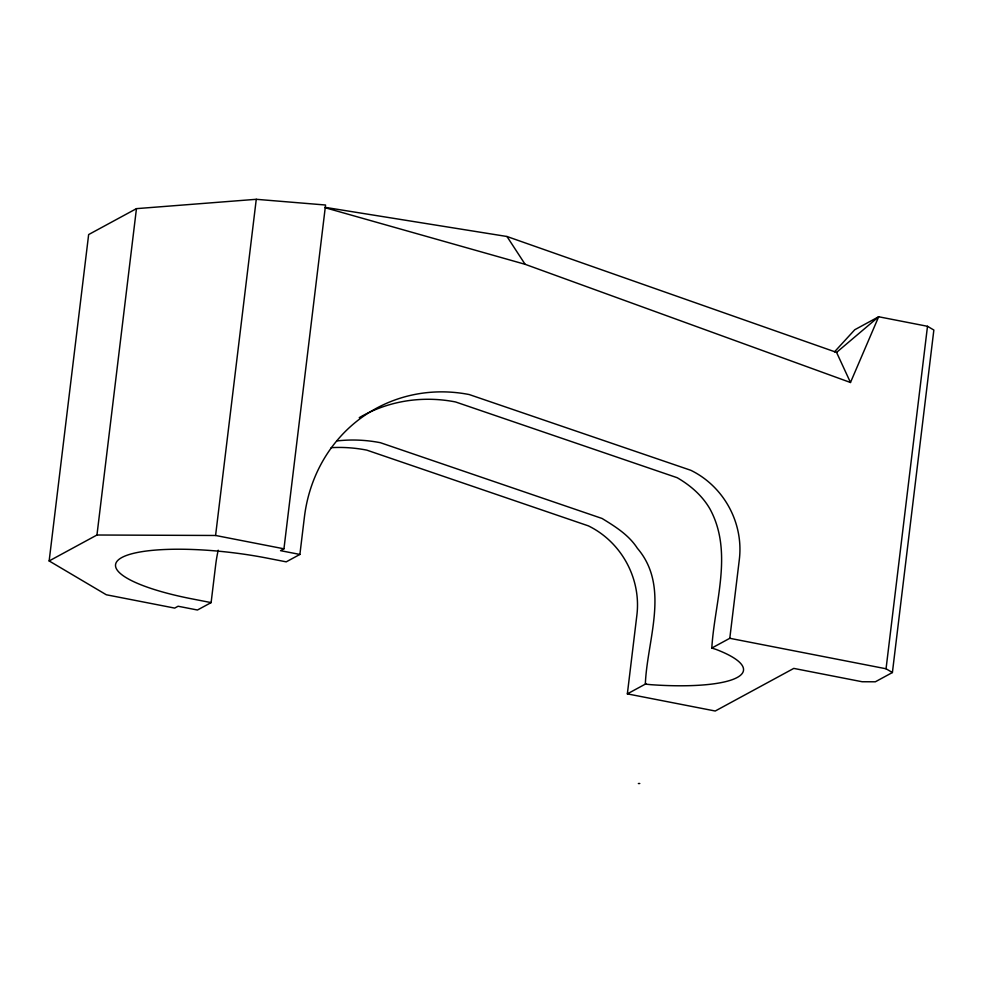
<?xml version="1.0" encoding="UTF-8"?>
<svg xmlns="http://www.w3.org/2000/svg" width="983" height="983" viewBox="0 0 983 983"><rect width="100%" height="100%" fill="white"/><g stroke="black" fill="none" stroke-linecap="round" stroke-linejoin="round"><path stroke-width="1.47" d="M218.201 550.21A156.26 144.993 61.5 0 0 215.633 565.225L211.112 602.604L197.448 610.013L178.095 606.241L174.679 608.096L106.311 594.764L49.15 560.949L88.642 234.568L136.453 208.642L256.268 199.303L325.557 205.017L283.952 548.809L280.536 550.664L299.889 554.437L304.411 517.058A156.26 144.993 61.5 0 1 469.186 394.539L690.84 470.304A83.346 77.325 61.5 0 1 739.339 559.438L729.791 638.299L711.803 648.055C714.518 602.382 733.515 552.262 709.959 508.961C702.28 495.616 690.422 485.369 677.189 477.713L455.534 401.949A156.26 144.993 61.5 0 0 359.25 417.652M49.15 560.949L96.961 535.01L136.453 208.642M96.961 535.01L215.584 535.477L256.268 199.303M834.493 351.853L854.768 329.735L878.667 316.759L927.497 326.295L933.85 330.042L892.404 672.532L875.337 681.797L862.152 681.747L793.785 668.403L715.243 711.016L627.351 693.875L636.898 615.014A83.346 77.325 61.5 0 0 588.399 525.88L366.757 450.116A156.26 144.993 61.5 0 0 331.136 447.67M892.404 672.532L886.052 668.772L927.497 326.295M325.078 207.708L525.119 264.304L850.479 382.498L878.667 316.759L836.57 352.393L506.97 236.498L325.164 207.364M299.889 554.437L286.225 561.846L266.872 558.074A114.593 25.976 6.9 0 0 121.88 557.496A114.593 25.976 6.9 0 0 191.759 598.831L211.112 602.604M627.351 693.875L646.04 683.738M639.786 783.5L638.36 783.537M215.584 535.477L283.952 548.809M729.791 638.299L886.052 668.772M711.803 648.055L715.98 649.382A114.593 25.976 6.9 0 1 650.93 684.684L645.34 684.119C647.047 639.933 670.381 586.716 637.402 548.317C628.85 534.998 615.284 526.569 602.063 518.471L380.409 442.706A156.26 144.993 61.5 0 0 337.329 440.888M506.97 236.498L525.119 264.304M836.57 352.393L850.479 382.498"/></g></svg>
